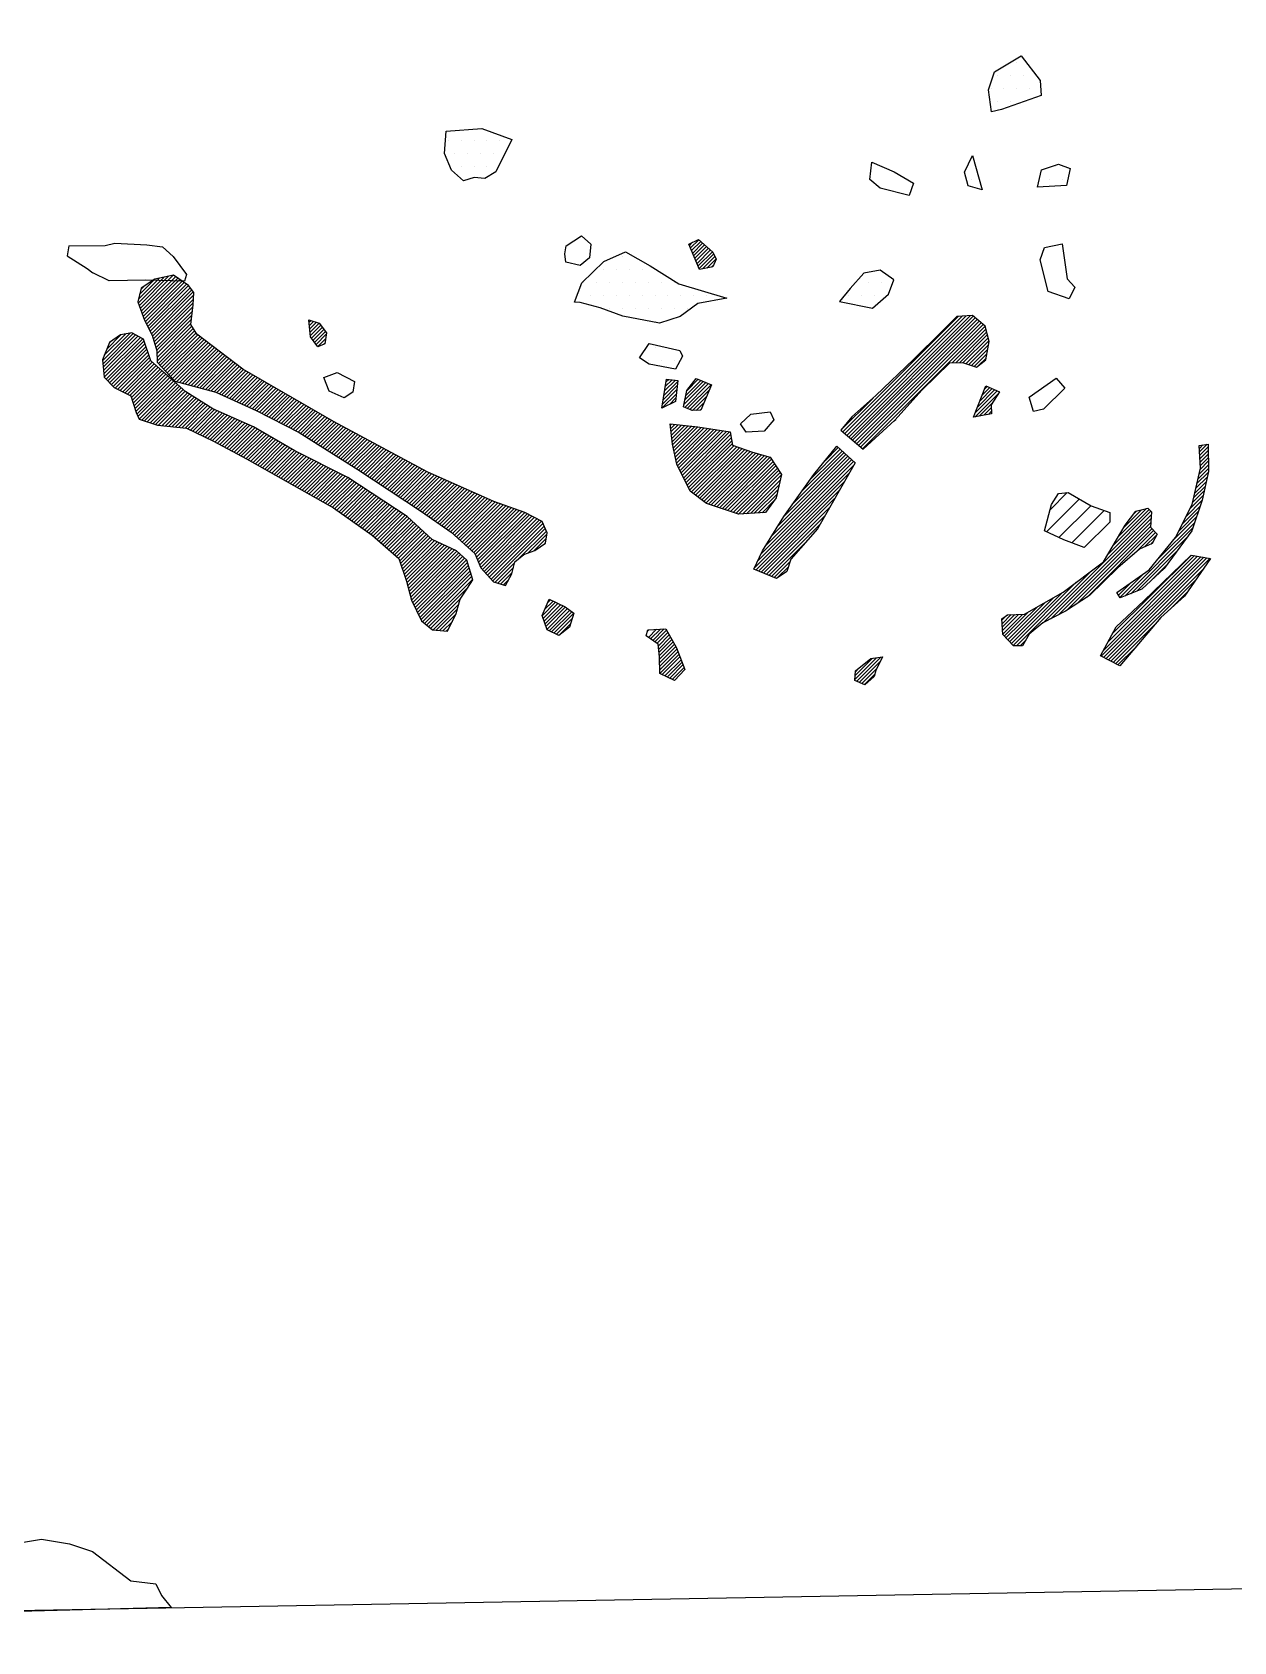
# Model space of a CAD drawing. Header units: metres. Extents: x -8.9 to -4.92, y -17.04 to -13.98.
# Drawn here: x -7.171 to -6.009, y -17.039 to -15.483 of the extents above; entities that cross this region are included whole.
import ezdxf

# ---------------------------------------------------------------- set-up
doc = ezdxf.new("R2010")
doc.units = ezdxf.units.M
doc.header["$LTSCALE"] = 25
doc.header["$MEASUREMENT"] = 0
doc.linetypes.add('STRICHPUNKTX2', pattern=[2, 1, -0.5, 0, -0.5])
doc.layers.get('0').update_dxf_attribs({"linetype": 'CONTINUOUS'})
for name, color, linetype in [('FEUER', 1, 'CONTINUOUS'), ('GRABUNGSGRENZE', 3, 'STRICHPUNKTX2'), ('KNOCHEN', 2, 'CONTINUOUS'), ('KNOCHENSCHRAFF', 2, 'CONTINUOUS'), ('STEINE', 4, 'CONTINUOUS'), ('STEINESCHRAFF', 4, 'CONTINUOUS')]:
    doc.layers.add(name, color=color, linetype=linetype)

# ---------------------------------------------------------------- blocks, each defined once
blk = doc.blocks.new('*X4')
at = {"color": 0}
for p, q in [((-653.55, -1568.9), (-653.24, -1568.59)), ((-653.44, -1569.15), (-652.65, -1568.35)), ((-653.34, -1569.39), (-652.46, -1568.51)), ((-653.23, -1569.64), (-652.27, -1568.68)), ((-653.13, -1569.89), (-652.08, -1568.84)), ((-653.02, -1570.14), (-651.89, -1569.01)), ((-652.92, -1570.39), (-651.7, -1569.17)), ((-652.81, -1570.64), (-651.52, -1569.34)), ((-652.71, -1570.88), (-651.33, -1569.51)), ((-652.6, -1571.13), (-651.19, -1569.73)), ((-652.29, -1571.17), (-651.08, -1569.97)), ((-651.85, -1571.09), (-650.97, -1570.21)), ((-706.86, -1574.48), (-704.37, -1571.99)), ((-706.76, -1574.74), (-703.92, -1571.89)), ((-706.67, -1575), (-703.47, -1571.79)), ((-706.57, -1575.26), (-703.25, -1571.93)), ((-651.41, -1571.01), (-651.21, -1570.8)), ((-706.84, -1574.11), (-704.82, -1572.09)), ((-706.73, -1573.64), (-705.3, -1572.22)), ((-706.61, -1573.17), (-706.28, -1572.84)), ((-706.48, -1575.52), (-703.04, -1572.07)), ((-706.39, -1575.78), (-702.83, -1572.21)), ((-706.29, -1576.04), (-702.62, -1572.36)), ((-706.18, -1576.28), (-702.4, -1572.5)), ((-706.06, -1576.51), (-702.19, -1572.64)), ((-705.94, -1576.74), (-701.98, -1572.79)), ((-705.82, -1576.98), (-701.83, -1572.99)), ((-705.7, -1577.21), (-701.68, -1573.19)), ((-705.58, -1577.44), (-701.53, -1573.39)), ((-705.47, -1577.69), (-701.5, -1573.72)), ((-705.4, -1577.97), (-701.52, -1574.09)), ((-705.32, -1578.24), (-701.54, -1574.47)), ((-705.24, -1578.51), (-701.58, -1574.85)), ((-705.16, -1578.79), (-701.62, -1575.25)), ((-705.08, -1579.06), (-701.67, -1575.66)), ((-705.06, -1579.39), (-701.72, -1576.06)), ((-705.04, -1579.73), (-701.77, -1576.46)), ((-690.34, -1576.34), (-690.17, -1576.17)), ((-690.3, -1576.66), (-689.9, -1576.26)), ((-690.26, -1576.98), (-689.63, -1576.34)), ((-690.23, -1577.29), (-689.36, -1576.42)), ((-690.19, -1577.61), (-689.2, -1576.62)), ((-710.31, -1580.05), (-707.64, -1577.38)), ((-710.28, -1580.37), (-707.34, -1577.43)), ((-710.24, -1580.69), (-707.11, -1577.56)), ((-710.21, -1581.01), (-706.88, -1577.68)), ((-710.17, -1581.33), (-706.65, -1577.8)), ((-710.15, -1579.53), (-708.07, -1577.45)), ((-710.14, -1581.65), (-706.42, -1577.93)), ((-709.97, -1581.83), (-706.27, -1578.14)), ((-709.9, -1578.94), (-708.5, -1577.53)), ((-709.66, -1578.34), (-709.55, -1578.23)), ((-705.03, -1580.08), (-701.67, -1576.71)), ((-704.91, -1580.31), (-701.53, -1576.93)), ((-704.74, -1580.49), (-701.39, -1577.14)), ((-704.57, -1580.67), (-701.25, -1577.36)), ((-704.4, -1580.86), (-701.08, -1577.54)), ((-704.23, -1581.04), (-700.88, -1577.7)), ((-704.06, -1581.23), (-700.68, -1577.85)), ((-703.89, -1581.41), (-700.48, -1578)), ((-703.72, -1581.59), (-700.28, -1578.16)), ((-690.09, -1577.86), (-689.05, -1576.82)), ((-689.94, -1578.07), (-688.9, -1577.02)), ((-689.79, -1578.27), (-688.74, -1577.22)), ((-689.65, -1578.48), (-688.67, -1577.5)), ((-689.5, -1578.68), (-688.73, -1577.92)), ((-709.79, -1582.01), (-706.19, -1578.4)), ((-709.62, -1582.19), (-706.1, -1578.67)), ((-709.44, -1582.36), (-706.01, -1578.93)), ((-709.27, -1582.54), (-705.92, -1579.2)), ((-709.06, -1582.69), (-705.84, -1579.47)), ((-708.83, -1582.81), (-705.75, -1579.73)), ((-703.55, -1581.78), (-700.08, -1578.31)), ((-703.38, -1581.96), (-699.88, -1578.46)), ((-703.14, -1582.08), (-699.68, -1578.62)), ((-702.87, -1582.15), (-699.48, -1578.77)), ((-702.59, -1582.23), (-699.28, -1578.92)), ((-702.31, -1582.3), (-699.08, -1579.08)), ((-702.03, -1582.38), (-698.88, -1579.23)), ((-701.75, -1582.45), (-698.68, -1579.38)), ((-701.47, -1582.53), (-698.48, -1579.54)), ((-701.19, -1582.6), (-698.28, -1579.69)), ((-688.94, -1578.48), (-688.8, -1578.34)), ((-708.59, -1582.93), (-705.66, -1580)), ((-708.36, -1583.05), (-705.5, -1580.19)), ((-708.13, -1583.17), (-705.31, -1580.36)), ((-707.89, -1583.29), (-705.13, -1580.52)), ((-707.66, -1583.41), (-704.94, -1580.69)), ((-707.51, -1583.62), (-704.75, -1580.86)), ((-707.43, -1583.89), (-704.56, -1581.02)), ((-707.34, -1584.16), (-704.38, -1581.19)), ((-707.26, -1584.43), (-704.19, -1581.35)), ((-700.91, -1582.68), (-698.08, -1579.84)), ((-700.63, -1582.75), (-697.88, -1580)), ((-700.36, -1582.83), (-697.68, -1580.15)), ((-700.08, -1582.9), (-697.48, -1580.3)), ((-699.8, -1582.97), (-697.28, -1580.46)), ((-699.52, -1583.05), (-697.08, -1580.61)), ((-699.26, -1583.14), (-696.88, -1580.77)), ((-699.01, -1583.25), (-696.68, -1580.91)), ((-698.77, -1583.36), (-696.45, -1581.04)), ((-698.53, -1583.47), (-696.23, -1581.17)), ((-698.28, -1583.58), (-696, -1581.3)), ((-707.18, -1584.7), (-704, -1581.52)), ((-707.09, -1584.97), (-703.81, -1581.69)), ((-706.99, -1585.22), (-703.62, -1581.85)), ((-706.88, -1585.46), (-703.44, -1582.02)), ((-706.77, -1585.71), (-703.25, -1582.18)), ((-706.51, -1585.8), (-703.06, -1582.35)), ((-706.24, -1585.88), (-702.87, -1582.52)), ((-705.98, -1585.97), (-702.69, -1582.68)), ((-705.71, -1586.06), (-702.5, -1582.85)), ((-698.04, -1583.69), (-695.78, -1581.43)), ((-697.8, -1583.8), (-695.55, -1581.56)), ((-697.55, -1583.91), (-695.33, -1581.69)), ((-697.31, -1584.02), (-695.1, -1581.82)), ((-697.07, -1584.13), (-694.88, -1581.95)), ((-696.82, -1584.24), (-694.66, -1582.07)), ((-696.58, -1584.35), (-694.43, -1582.2)), ((-696.34, -1584.46), (-694.21, -1582.33)), ((-696.1, -1584.57), (-693.98, -1582.46)), ((-695.85, -1584.69), (-693.76, -1582.59)), ((-695.61, -1584.8), (-693.53, -1582.72)), ((-695.37, -1584.91), (-693.31, -1582.85)), ((-656.16, -1584.24), (-654.76, -1582.84)), ((-656.09, -1583.82), (-654.72, -1582.44)), ((-656.03, -1583.4), (-654.67, -1582.05)), ((-655.96, -1582.98), (-654.91, -1581.92)), ((-655.9, -1582.56), (-655.23, -1581.89)), ((-655.83, -1582.14), (-655.55, -1581.86)), ((-654.09, -1584.29), (-651.96, -1582.16)), ((-654, -1583.84), (-652.21, -1582.05)), ((-654, -1584.56), (-651.71, -1582.26)), ((-653.91, -1583.4), (-652.45, -1581.95)), ((-653.81, -1582.95), (-652.7, -1581.84)), ((-653.76, -1584.66), (-651.46, -1582.37)), ((-653.51, -1584.77), (-651.62, -1582.88)), ((-705.44, -1586.15), (-702.31, -1583.01)), ((-705.18, -1586.23), (-702.1, -1583.16)), ((-704.89, -1586.3), (-701.89, -1583.3)), ((-704.57, -1586.34), (-701.67, -1583.43)), ((-704.25, -1586.37), (-701.45, -1583.57)), ((-703.93, -1586.4), (-701.24, -1583.71)), ((-703.61, -1586.43), (-701.02, -1583.84)), ((-703.29, -1586.47), (-700.8, -1583.98)), ((-702.97, -1586.5), (-700.59, -1584.12)), ((-702.65, -1586.53), (-700.37, -1584.25)), ((-702.33, -1586.56), (-700.15, -1584.39)), ((-695.14, -1585.03), (-693.08, -1582.98)), ((-694.9, -1585.15), (-692.86, -1583.11)), ((-694.67, -1585.27), (-692.64, -1583.24)), ((-694.44, -1585.39), (-692.41, -1583.37)), ((-694.2, -1585.51), (-692.19, -1583.49)), ((-693.97, -1585.63), (-691.96, -1583.62)), ((-693.73, -1585.75), (-691.74, -1583.75)), ((-693.5, -1585.87), (-691.51, -1583.88)), ((-693.27, -1585.99), (-691.29, -1584.01)), ((-693.03, -1586.11), (-691.06, -1584.14)), ((-692.8, -1586.23), (-690.84, -1584.27)), ((-692.57, -1586.35), (-690.61, -1584.4)), ((-656.18, -1584.61), (-654.81, -1583.24)), ((-655.49, -1584.28), (-654.85, -1583.64)), ((-653.25, -1584.87), (-651.88, -1583.5)), ((-652.88, -1584.85), (-652.15, -1584.12)), ((-702.05, -1586.64), (-699.94, -1584.53)), ((-701.81, -1586.76), (-699.72, -1584.66)), ((-701.57, -1586.87), (-699.49, -1584.78)), ((-701.33, -1586.99), (-699.24, -1584.89)), ((-701.09, -1587.1), (-698.99, -1585)), ((-700.85, -1587.21), (-698.75, -1585.11)), ((-700.62, -1587.33), (-698.5, -1585.22)), ((-700.38, -1587.44), (-698.26, -1585.32)), ((-700.14, -1587.55), (-698.01, -1585.43)), ((-699.9, -1587.67), (-697.77, -1585.54)), ((-699.66, -1587.78), (-697.52, -1585.65)), ((-699.42, -1587.9), (-697.28, -1585.76)), ((-699.19, -1588.03), (-697.03, -1585.87)), ((-698.96, -1588.15), (-696.79, -1585.97)), ((-692.33, -1586.47), (-690.39, -1584.53)), ((-692.1, -1586.59), (-690.17, -1584.66)), ((-691.87, -1586.71), (-689.94, -1584.79)), ((-691.63, -1586.83), (-689.72, -1584.91)), ((-691.4, -1586.95), (-689.49, -1585.04)), ((-691.17, -1587.08), (-689.27, -1585.17)), ((-690.96, -1587.22), (-689.04, -1585.3)), ((-690.74, -1587.35), (-688.82, -1585.43)), ((-690.52, -1587.49), (-688.59, -1585.56)), ((-690.31, -1587.63), (-688.37, -1585.69)), ((-690.09, -1587.76), (-688.15, -1585.82)), ((-689.87, -1587.9), (-687.92, -1585.95)), ((-652.51, -1584.83), (-652.42, -1584.74)), ((-698.73, -1588.27), (-696.54, -1586.08)), ((-698.5, -1588.4), (-696.3, -1586.19)), ((-698.27, -1588.52), (-696.05, -1586.3)), ((-698.04, -1588.64), (-695.81, -1586.41)), ((-697.81, -1588.77), (-695.58, -1586.53)), ((-697.58, -1588.89), (-695.35, -1586.66)), ((-697.35, -1589.01), (-695.13, -1586.79)), ((-697.12, -1589.14), (-694.91, -1586.92)), ((-696.89, -1589.26), (-694.68, -1587.05)), ((-696.66, -1589.39), (-694.46, -1587.18)), ((-696.43, -1589.51), (-694.24, -1587.31)), ((-696.21, -1589.64), (-694.01, -1587.44)), ((-695.98, -1589.76), (-693.79, -1587.57)), ((-689.66, -1588.04), (-687.69, -1586.07)), ((-689.44, -1588.17), (-687.46, -1586.19)), ((-689.22, -1588.31), (-687.23, -1586.32)), ((-689.01, -1588.45), (-687, -1586.44)), ((-688.79, -1588.58), (-686.77, -1586.56)), ((-688.57, -1588.72), (-686.54, -1586.69)), ((-688.36, -1588.86), (-686.31, -1586.81)), ((-688.14, -1588.99), (-686.08, -1586.94)), ((-687.92, -1589.13), (-685.85, -1587.06)), ((-687.71, -1589.27), (-685.62, -1587.18)), ((-687.49, -1589.4), (-685.39, -1587.31)), ((-687.27, -1589.54), (-685.16, -1587.43)), ((-687.06, -1589.68), (-684.93, -1587.56)), ((-655.41, -1586.31), (-655.28, -1586.18)), ((-655.37, -1586.63), (-654.96, -1586.22)), ((-655.33, -1586.94), (-654.64, -1586.25)), ((-655.29, -1587.26), (-654.32, -1586.29)), ((-655.25, -1587.57), (-654, -1586.32)), ((-655.22, -1587.89), (-653.68, -1586.35)), ((-655.17, -1588.2), (-653.36, -1586.39)), ((-655.1, -1588.49), (-653.04, -1586.42)), ((-655.04, -1588.77), (-652.72, -1586.45)), ((-654.97, -1589.06), (-652.41, -1586.5)), ((-654.91, -1589.35), (-652.11, -1586.55)), ((-654.84, -1589.64), (-651.8, -1586.6)), ((-654.78, -1589.93), (-651.5, -1586.65)), ((-654.68, -1590.19), (-651.19, -1586.7)), ((-654.57, -1590.42), (-650.89, -1586.74)), ((-654.45, -1590.66), (-650.58, -1586.79)), ((-654.33, -1590.89), (-650.28, -1586.84)), ((-654.21, -1591.13), (-649.97, -1586.89)), ((-654.1, -1591.37), (-649.67, -1586.94)), ((-653.98, -1591.6), (-649.58, -1587.2)), ((-653.86, -1591.84), (-649.52, -1587.5)), ((-695.75, -1589.89), (-693.57, -1587.7)), ((-695.53, -1590.02), (-693.34, -1587.83)), ((-695.3, -1590.14), (-693.12, -1587.96)), ((-695.07, -1590.27), (-692.9, -1588.09)), ((-694.85, -1590.4), (-692.67, -1588.22)), ((-694.62, -1590.53), (-692.45, -1588.36)), ((-694.4, -1590.65), (-692.23, -1588.49)), ((-694.17, -1590.78), (-692, -1588.62)), ((-693.94, -1590.91), (-691.78, -1588.75)), ((-693.72, -1591.04), (-691.55, -1588.87)), ((-693.49, -1591.16), (-691.31, -1588.98)), ((-693.26, -1591.29), (-691.08, -1589.1)), ((-686.84, -1589.81), (-684.7, -1587.68)), ((-686.62, -1589.95), (-684.47, -1587.8)), ((-686.41, -1590.09), (-684.24, -1587.93)), ((-686.19, -1590.23), (-684.01, -1588.05)), ((-685.97, -1590.36), (-683.79, -1588.17)), ((-685.76, -1590.5), (-683.56, -1588.3)), ((-685.54, -1590.64), (-683.33, -1588.42)), ((-685.33, -1590.78), (-683.1, -1588.55)), ((-685.11, -1590.92), (-682.87, -1588.67)), ((-684.9, -1591.06), (-682.64, -1588.79)), ((-684.69, -1591.2), (-682.41, -1588.92)), ((-684.47, -1591.34), (-682.18, -1589.04)), ((-684.26, -1591.48), (-681.95, -1589.17)), ((-653.75, -1592.08), (-649.46, -1587.79)), ((-653.63, -1592.31), (-649.41, -1588.09)), ((-653.51, -1592.55), (-649.24, -1588.27)), ((-653.35, -1592.74), (-648.97, -1588.37)), ((-653.15, -1592.89), (-648.71, -1588.46)), ((-652.95, -1593.05), (-648.45, -1588.55)), ((-652.75, -1593.2), (-648.19, -1588.64)), ((-652.55, -1593.35), (-647.93, -1588.74)), ((-652.34, -1593.5), (-647.67, -1588.83)), ((-652.14, -1593.66), (-647.41, -1588.92)), ((-651.94, -1593.81), (-647.13, -1588.99)), ((-651.69, -1593.91), (-646.85, -1589.07)), ((-651.43, -1594), (-646.57, -1589.15)), ((-693.04, -1591.42), (-690.84, -1589.22)), ((-692.81, -1591.54), (-690.6, -1589.34)), ((-692.59, -1591.67), (-690.37, -1589.46)), ((-692.36, -1591.8), (-690.13, -1589.57)), ((-692.13, -1591.93), (-689.9, -1589.69)), ((-691.91, -1592.05), (-689.66, -1589.81)), ((-691.68, -1592.18), (-689.43, -1589.93)), ((-691.45, -1592.31), (-689.19, -1590.04)), ((-691.23, -1592.44), (-688.95, -1590.16)), ((-691, -1592.56), (-688.72, -1590.28)), ((-690.78, -1592.69), (-688.48, -1590.4)), ((-690.55, -1592.82), (-688.25, -1590.51)), ((-690.32, -1592.94), (-688.01, -1590.63)), ((-684.04, -1591.62), (-681.72, -1589.29)), ((-683.83, -1591.76), (-681.49, -1589.41)), ((-683.62, -1591.9), (-681.26, -1589.54)), ((-683.4, -1592.04), (-681.03, -1589.66)), ((-683.19, -1592.18), (-680.8, -1589.78)), ((-682.98, -1592.32), (-680.57, -1589.91)), ((-682.76, -1592.46), (-680.34, -1590.03)), ((-682.55, -1592.6), (-680.11, -1590.16)), ((-682.34, -1592.74), (-679.88, -1590.28)), ((-682.12, -1592.88), (-679.65, -1590.4)), ((-681.91, -1593.01), (-679.42, -1590.53)), ((-681.69, -1593.15), (-679.19, -1590.65)), ((-651.17, -1594.09), (-646.3, -1589.22)), ((-650.9, -1594.18), (-646.02, -1589.3)), ((-650.64, -1594.27), (-645.74, -1589.38)), ((-650.38, -1594.36), (-645.6, -1589.58)), ((-650.11, -1594.45), (-645.46, -1589.8)), ((-649.85, -1594.54), (-645.32, -1590.01)), ((-649.58, -1594.63), (-645.18, -1590.23)), ((-649.32, -1594.72), (-645.04, -1590.44)), ((-649.06, -1594.81), (-644.9, -1590.65)), ((-690.1, -1593.07), (-687.77, -1590.75)), ((-689.87, -1593.2), (-687.54, -1590.87)), ((-689.64, -1593.33), (-687.3, -1590.98)), ((-689.42, -1593.45), (-687.07, -1591.1)), ((-689.19, -1593.58), (-686.83, -1591.22)), ((-688.96, -1593.71), (-686.6, -1591.34)), ((-688.74, -1593.84), (-686.38, -1591.48)), ((-688.51, -1593.96), (-686.17, -1591.62)), ((-688.29, -1594.09), (-685.95, -1591.76)), ((-688.06, -1594.22), (-685.74, -1591.9)), ((-687.84, -1594.35), (-685.53, -1592.04)), ((-687.64, -1594.5), (-685.31, -1592.18)), ((-681.48, -1593.29), (-678.96, -1590.78)), ((-681.27, -1593.43), (-678.72, -1590.89)), ((-681.05, -1593.57), (-678.48, -1591)), ((-680.84, -1593.71), (-678.23, -1591.11)), ((-680.63, -1593.85), (-677.99, -1591.21)), ((-680.41, -1593.99), (-677.74, -1591.32)), ((-680.2, -1594.13), (-677.5, -1591.43)), ((-679.98, -1594.27), (-677.25, -1591.54)), ((-679.77, -1594.41), (-677.01, -1591.65)), ((-679.56, -1594.55), (-676.76, -1591.76)), ((-679.35, -1594.7), (-676.52, -1591.87)), ((-679.14, -1594.84), (-676.28, -1591.98)), ((-678.93, -1594.99), (-676.03, -1592.09)), ((-678.72, -1595.13), (-675.79, -1592.2)), ((-648.79, -1594.9), (-644.76, -1590.87)), ((-648.41, -1594.88), (-644.63, -1591.09)), ((-648.03, -1594.85), (-644.74, -1591.56)), ((-647.65, -1594.82), (-644.85, -1592.02)), ((-687.43, -1594.65), (-685.1, -1592.32)), ((-687.22, -1594.79), (-684.89, -1592.46)), ((-687.01, -1594.94), (-684.67, -1592.6)), ((-686.81, -1595.09), (-684.46, -1592.74)), ((-686.6, -1595.23), (-684.25, -1592.88)), ((-686.39, -1595.38), (-684.03, -1593.02)), ((-686.19, -1595.52), (-683.82, -1593.16)), ((-685.98, -1595.67), (-683.61, -1593.3)), ((-685.77, -1595.82), (-683.39, -1593.44)), ((-685.56, -1595.96), (-683.18, -1593.58)), ((-685.36, -1596.11), (-682.97, -1593.72)), ((-678.52, -1595.28), (-675.54, -1592.31)), ((-678.31, -1595.42), (-675.3, -1592.41)), ((-678.1, -1595.57), (-675.05, -1592.52)), ((-677.89, -1595.72), (-674.81, -1592.63)), ((-677.68, -1595.86), (-674.56, -1592.74)), ((-677.48, -1596.01), (-674.32, -1592.85)), ((-677.27, -1596.15), (-674.07, -1592.96)), ((-677.06, -1596.3), (-673.83, -1593.07)), ((-676.85, -1596.44), (-673.59, -1593.18)), ((-676.64, -1596.59), (-673.34, -1593.29)), ((-676.45, -1596.75), (-673.1, -1593.4)), ((-676.27, -1596.92), (-672.85, -1593.51)), ((-676.08, -1597.09), (-672.61, -1593.61)), ((-675.9, -1597.26), (-672.36, -1593.72)), ((-675.71, -1597.42), (-672.09, -1593.81)), ((-647.28, -1594.8), (-644.96, -1592.49)), ((-646.9, -1594.77), (-645.07, -1592.95)), ((-646.52, -1594.75), (-645.37, -1593.6)), ((-685.15, -1596.26), (-682.75, -1593.86)), ((-684.94, -1596.4), (-682.54, -1594)), ((-684.73, -1596.55), (-682.32, -1594.14)), ((-684.53, -1596.69), (-682.11, -1594.28)), ((-684.32, -1596.84), (-681.9, -1594.42)), ((-684.12, -1597), (-681.68, -1594.56)), ((-683.93, -1597.16), (-681.47, -1594.7)), ((-683.75, -1597.33), (-681.26, -1594.84)), ((-683.56, -1597.49), (-681.04, -1594.98)), ((-683.37, -1597.66), (-680.83, -1595.12)), ((-683.18, -1597.83), (-680.65, -1595.29)), ((-675.52, -1597.59), (-671.83, -1593.9)), ((-675.34, -1597.76), (-671.57, -1593.99)), ((-675.15, -1597.93), (-671.31, -1594.08)), ((-674.97, -1598.1), (-671.05, -1594.18)), ((-674.78, -1598.27), (-670.79, -1594.27)), ((-674.6, -1598.43), (-670.52, -1594.36)), ((-674.41, -1598.6), (-670.26, -1594.45)), ((-674.26, -1598.8), (-670, -1594.54)), ((-674.15, -1599.05), (-669.74, -1594.63)), ((-674.05, -1599.3), (-669.48, -1594.73)), ((-673.94, -1599.54), (-669.25, -1594.85)), ((-673.83, -1599.79), (-669.01, -1594.97)), ((-673.73, -1600.04), (-668.78, -1595.09)), ((-673.57, -1600.23), (-668.55, -1595.22)), ((-673.4, -1600.42), (-668.32, -1595.34)), ((-683, -1597.99), (-680.46, -1595.46)), ((-682.81, -1598.16), (-680.28, -1595.63)), ((-682.62, -1598.32), (-680.09, -1595.8)), ((-682.43, -1598.49), (-679.91, -1595.97)), ((-682.24, -1598.65), (-679.72, -1596.13)), ((-682.06, -1598.82), (-679.54, -1596.3)), ((-681.87, -1598.99), (-679.35, -1596.47)), ((-681.68, -1599.15), (-679.17, -1596.64)), ((-681.57, -1599.4), (-678.99, -1596.81)), ((-673.24, -1600.61), (-668.09, -1595.46)), ((-673.07, -1600.79), (-667.86, -1595.58)), ((-672.9, -1600.98), (-667.72, -1595.8)), ((-672.73, -1601.16), (-667.61, -1596.04)), ((-672.56, -1601.35), (-667.49, -1596.28)), ((-670.05, -1599.19), (-667.38, -1596.52)), ((-669.16, -1598.65), (-667.33, -1596.82)), ((-681.48, -1599.66), (-678.8, -1596.98)), ((-681.4, -1599.93), (-678.62, -1597.15)), ((-681.31, -1600.19), (-678.43, -1597.32)), ((-681.22, -1600.46), (-678.2, -1597.43)), ((-681.13, -1600.72), (-677.96, -1597.55)), ((-681.04, -1600.98), (-677.71, -1597.66)), ((-680.95, -1601.25), (-677.47, -1597.77)), ((-680.87, -1601.52), (-677.23, -1597.89)), ((-680.79, -1601.8), (-676.99, -1598)), ((-680.72, -1602.08), (-676.75, -1598.11)), ((-680.65, -1602.36), (-676.51, -1598.23)), ((-680.57, -1602.64), (-676.27, -1598.34)), ((-680.5, -1602.92), (-676.04, -1598.46)), ((-668.6, -1598.44), (-667.39, -1597.24)), ((-667.58, -1597.78), (-667.46, -1597.66)), ((-680.42, -1603.2), (-675.86, -1598.63)), ((-680.31, -1603.44), (-675.68, -1598.8)), ((-680.2, -1603.68), (-675.49, -1598.97)), ((-680.08, -1603.92), (-675.31, -1599.14)), ((-679.97, -1604.16), (-675.12, -1599.31)), ((-679.86, -1604.4), (-675.01, -1599.56)), ((-679.74, -1604.64), (-674.93, -1599.83)), ((-672.33, -1601.47), (-670.47, -1599.6)), ((-679.63, -1604.88), (-674.85, -1600.09)), ((-679.52, -1605.12), (-674.76, -1600.36)), ((-679.35, -1605.31), (-674.68, -1600.63)), ((-679.16, -1605.47), (-674.59, -1600.9)), ((-678.97, -1605.63), (-674.51, -1601.17)), ((-672.07, -1601.56), (-670.57, -1600.06)), ((-671.8, -1601.64), (-670.68, -1600.52)), ((-671.53, -1601.73), (-671.01, -1601.21)), ((-678.77, -1605.79), (-674.95, -1601.96)), ((-678.58, -1605.95), (-675.69, -1603.06)), ((-678.37, -1606.1), (-675.85, -1603.58)), ((-678.04, -1606.12), (-675.99, -1604.06)), ((-677.72, -1606.15), (-676.14, -1604.57)), ((-677.39, -1606.17), (-676.47, -1605.26)), ((-677.06, -1606.2), (-676.81, -1605.94))]:
    blk.add_line(p, q, dxfattribs=at)
blk = doc.blocks.new('*X5')
at = {"color": 0}
for p, q in [((-638.71, -1586.94), (-627.53, -1575.76)), ((-638.52, -1587.1), (-627.16, -1575.74)), ((-638.33, -1587.27), (-626.78, -1575.72)), ((-638.14, -1587.43), (-626.41, -1575.7)), ((-637.95, -1587.59), (-626.1, -1575.75)), ((-637.76, -1587.75), (-625.91, -1575.91)), ((-637.57, -1587.92), (-625.72, -1576.07)), ((-637.38, -1588.08), (-625.53, -1576.23)), ((-637.19, -1588.24), (-625.34, -1576.4)), ((-636.99, -1588.41), (-625.15, -1576.56)), ((-636.8, -1588.57), (-624.96, -1576.72)), ((-628.12, -1580.24), (-624.88, -1577)), ((-627.76, -1580.23), (-624.81, -1577.28)), ((-627.39, -1580.22), (-624.74, -1577.56)), ((-627.06, -1580.24), (-624.66, -1577.84)), ((-626.79, -1580.33), (-624.59, -1578.12)), ((-626.53, -1580.42), (-624.62, -1578.51)), ((-626.27, -1580.51), (-624.7, -1578.94)), ((-626.01, -1580.6), (-624.78, -1579.38)), ((-625.61, -1580.56), (-624.86, -1579.81)), ((-625.67, -1584.51), (-624.01, -1582.85)), ((-625.44, -1583.93), (-624.26, -1582.74)), ((-625.21, -1583.34), (-624.5, -1582.63)), ((-624.98, -1582.76), (-624.75, -1582.53)), ((-638.9, -1586.78), (-635.78, -1583.66)), ((-625.95, -1585.5), (-623.63, -1583.18)), ((-625.91, -1585.1), (-623.77, -1582.96)), ((-625.51, -1585.41), (-624.31, -1584.2)), ((-633.75, -1585.87), (-633.6, -1585.72)), ((-625.07, -1585.32), (-624.36, -1584.62)), ((-624.63, -1585.24), (-624.35, -1584.95)), ((-644.44, -1595.15), (-638.42, -1589.13)), ((-643.57, -1593.92), (-638.61, -1588.96)), ((-642.68, -1592.67), (-638.79, -1588.79)), ((-641.78, -1591.43), (-638.98, -1588.62)), ((-640.43, -1589.72), (-639.16, -1588.45)), ((-646.95, -1599.42), (-637.63, -1590.11)), ((-646.64, -1598.76), (-637.68, -1589.8)), ((-646.18, -1597.95), (-637.86, -1589.63)), ((-645.6, -1597.02), (-638.05, -1589.46)), ((-645.02, -1596.08), (-638.23, -1589.29)), ((-647.26, -1600.09), (-638.1, -1590.93)), ((-647.12, -1600.3), (-638.57, -1591.75)), ((-646.87, -1600.4), (-639.04, -1592.57)), ((-646.62, -1600.5), (-639.51, -1593.39)), ((-646.37, -1600.61), (-639.97, -1594.22)), ((-646.11, -1600.71), (-640.44, -1595.04)), ((-645.86, -1600.81), (-640.91, -1595.86)), ((-645.61, -1600.91), (-642.36, -1597.66)), ((-645.36, -1601.02), (-643.82, -1599.47)), ((-645.02, -1601.02), (-643.97, -1599.98)), ((-667.79, -1604.71), (-666.49, -1603.4)), ((-667.7, -1604.97), (-666.24, -1603.51)), ((-667.6, -1605.23), (-666, -1603.63)), ((-667.56, -1604.12), (-666.73, -1603.29)), ((-667.51, -1605.49), (-665.76, -1603.74)), ((-667.42, -1605.75), (-665.53, -1603.86)), ((-667.32, -1606.01), (-665.33, -1604.01)), ((-667.29, -1603.5), (-666.97, -1603.18)), ((-667.12, -1606.16), (-665.12, -1604.16)), ((-666.88, -1606.28), (-664.92, -1604.32)), ((-666.65, -1606.4), (-664.75, -1604.5)), ((-666.42, -1606.52), (-664.91, -1605.01)), ((-666.15, -1606.6), (-665.07, -1605.52))]:
    blk.add_line(p, q, dxfattribs=at)
blk = doc.blocks.new('*X6')
at = {"color": 0}
for p, q in [((-591.12, -1557.38), (-589.37, -1555.63)), ((-590.94, -1557.56), (-588.89, -1555.51)), ((-590.85, -1556.75), (-589.86, -1555.76)), ((-590.77, -1557.74), (-588.43, -1555.4)), ((-590.59, -1557.92), (-588.03, -1555.35)), ((-590.42, -1558.09), (-587.89, -1555.57)), ((-589.41, -1557.44), (-587.76, -1555.79)), ((-588.44, -1556.82), (-587.62, -1556.01)), ((-587.68, -1556.41), (-587.49, -1556.22)), ((-585.73, -1559.06), (-584.1, -1557.44)), ((-585.72, -1559.41), (-583.87, -1557.56)), ((-585.49, -1558.47), (-584.33, -1557.31)), ((-585.47, -1559.51), (-583.91, -1557.94)), ((-585.29, -1557.92), (-584.56, -1557.19)), ((-585.1, -1557.37), (-584.79, -1557.07)), ((-585.21, -1559.6), (-584.88, -1559.28)), ((-589.6, -1583.43), (-585.07, -1578.91)), ((-589.43, -1583.63), (-584.35, -1578.54)), ((-589.27, -1583.82), (-584.15, -1578.7)), ((-589.11, -1584.01), (-583.96, -1578.86)), ((-588.95, -1584.2), (-583.77, -1579.02)), ((-588.77, -1584.38), (-583.57, -1579.18)), ((-588.55, -1584.51), (-583.38, -1579.34)), ((-588.34, -1584.65), (-583.18, -1579.5)), ((-588.12, -1584.78), (-582.99, -1579.66)), ((-587.9, -1584.92), (-582.8, -1579.82)), ((-589.77, -1582.9), (-587.88, -1581.02)), ((-589.76, -1583.24), (-586.9, -1580.38)), ((-589.67, -1582.45), (-588.55, -1581.33)), ((-587.68, -1585.06), (-582.6, -1579.98)), ((-587.46, -1585.19), (-582.41, -1580.13)), ((-587.25, -1585.33), (-582.21, -1580.29)), ((-587.03, -1585.46), (-582.48, -1580.92)), ((-586.81, -1585.6), (-582.95, -1581.73)), ((-586.59, -1585.74), (-583.41, -1582.55)), ((-586.38, -1585.87), (-583.65, -1583.14)), ((-586.16, -1586.01), (-583.82, -1583.67)), ((-585.94, -1586.14), (-584, -1584.21)), ((-585.47, -1586.02), (-584.3, -1584.85)), ((-584.75, -1585.66), (-584.62, -1585.53)), ((-604.23, -1588.53), (-603.9, -1588.2)), ((-604.21, -1588.86), (-603.48, -1588.13)), ((-604.19, -1589.19), (-603.38, -1588.38)), ((-604.17, -1589.53), (-603.38, -1588.73)), ((-604.15, -1589.86), (-603.37, -1589.08)), ((-604.36, -1591.48), (-603.36, -1590.48)), ((-604.25, -1591.02), (-603.36, -1590.13)), ((-604.15, -1590.56), (-603.37, -1589.78)), ((-604.13, -1590.19), (-603.37, -1589.43)), ((-604.78, -1593.31), (-603.66, -1592.2)), ((-604.67, -1592.85), (-603.57, -1591.75)), ((-604.57, -1592.39), (-603.47, -1591.3)), ((-604.46, -1591.94), (-603.38, -1590.85)), ((-605.5, -1595.1), (-603.95, -1593.54)), ((-605.14, -1594.38), (-603.85, -1593.1)), ((-604.88, -1593.77), (-603.76, -1592.65)), ((-619.33, -1605.4), (-608.87, -1594.93)), ((-618.6, -1605.01), (-608.9, -1595.32)), ((-613.04, -1598.75), (-608.91, -1594.61)), ((-612.54, -1597.9), (-609.08, -1594.44)), ((-612.04, -1597.04), (-609.35, -1594.35)), ((-611.54, -1596.19), (-609.82, -1594.46)), ((-610.59, -1594.88), (-610.29, -1594.58)), ((-606.75, -1597.4), (-604.49, -1595.15)), ((-606.23, -1596.53), (-604.31, -1594.61)), ((-605.86, -1595.81), (-604.13, -1594.08)), ((-617.86, -1604.63), (-608.93, -1595.7)), ((-617.11, -1604.23), (-608.97, -1596.09)), ((-616.09, -1603.57), (-608.82, -1596.3)), ((-615.08, -1602.91), (-608.65, -1596.48)), ((-611.45, -1602.81), (-604.85, -1596.22)), ((-610.6, -1598.78), (-608.47, -1596.66)), ((-609.52, -1598.06), (-608.35, -1596.89)), ((-608.23, -1599.24), (-604.67, -1595.68)), ((-610.86, -1602.58), (-605.43, -1597.15)), ((-610.27, -1602.34), (-606.43, -1598.5)), ((-608.89, -1597.78), (-608.72, -1597.61)), ((-613.72, -1608.62), (-604.1, -1599)), ((-613.51, -1608.06), (-604.4, -1598.95)), ((-613.49, -1608.74), (-603.8, -1599.05)), ((-613.25, -1608.86), (-603.5, -1599.1)), ((-613.09, -1607.28), (-604.7, -1598.9)), ((-613.02, -1608.98), (-603.2, -1599.16)), ((-612.68, -1606.51), (-605, -1598.84)), ((-608.72, -1601.15), (-607.43, -1599.85)), ((-586.54, -1600.18), (-585.44, -1599.08)), ((-586.48, -1600.47), (-585.01, -1599)), ((-586.41, -1600.76), (-584.58, -1598.92)), ((-586.34, -1601.04), (-584.21, -1598.91)), ((-586.24, -1599.52), (-585.88, -1599.16)), ((-586.08, -1601.13), (-584.07, -1599.12)), ((-585.82, -1601.22), (-583.92, -1599.33)), ((-585.56, -1601.32), (-583.78, -1599.54)), ((-585.3, -1601.41), (-583.64, -1599.75)), ((-584.86, -1601.33), (-583.49, -1599.96)), ((-622.23, -1607.58), (-616.13, -1601.48)), ((-621.92, -1607.62), (-614.73, -1600.44)), ((-612.79, -1609.1), (-603.81, -1600.13)), ((-612.56, -1609.23), (-604.63, -1601.29)), ((-612.06, -1602.72), (-610.93, -1601.59)), ((-611.93, -1602.94), (-609.73, -1600.75)), ((-584.3, -1601.12), (-583.49, -1600.31)), ((-583.73, -1600.9), (-583.58, -1600.75)), ((-622.58, -1607.22), (-618.3, -1602.95)), ((-622.4, -1607.4), (-617.47, -1602.47)), ((-612.19, -1602.49), (-612.13, -1602.43)), ((-606.88, -1603.9), (-605.44, -1602.46)), ((-623.32, -1605.14), (-622.85, -1604.67)), ((-623.3, -1605.48), (-622.43, -1604.6)), ((-623.29, -1605.81), (-622.07, -1604.59)), ((-623.27, -1606.15), (-621.71, -1604.59)), ((-623.25, -1606.48), (-621.35, -1604.58)), ((-623.1, -1606.69), (-620.79, -1604.38)), ((-622.93, -1606.86), (-619.96, -1603.9)), ((-622.75, -1607.04), (-619.13, -1603.42)), ((-657.61, -1606.19), (-657.48, -1606.06)), ((-657.52, -1606.81), (-656.73, -1606.02)), ((-657.31, -1606.96), (-656.36, -1606.01)), ((-657.1, -1607.1), (-655.99, -1605.99)), ((-656.89, -1607.24), (-655.76, -1606.12)), ((-612.33, -1609.35), (-608.46, -1605.48)), ((-656.68, -1607.38), (-655.64, -1606.34)), ((-656.55, -1607.61), (-655.51, -1606.57)), ((-656.52, -1607.93), (-655.38, -1606.79)), ((-656.48, -1608.25), (-655.25, -1607.02)), ((-656.44, -1608.56), (-655.12, -1607.24)), ((-656.43, -1608.9), (-655, -1607.47)), ((-656.42, -1609.25), (-654.87, -1607.69)), ((-621.57, -1607.63), (-621.01, -1607.07)), ((-612.1, -1609.47), (-610.41, -1607.79)), ((-656.41, -1609.59), (-654.75, -1607.93)), ((-656.41, -1609.94), (-654.66, -1608.19)), ((-656.4, -1610.29), (-654.56, -1608.45)), ((-656.17, -1610.41), (-654.46, -1608.7)), ((-655.93, -1610.53), (-654.36, -1608.96)), ((-655.69, -1610.64), (-654.27, -1609.22)), ((-637.55, -1610.88), (-635.44, -1608.77)), ((-637.53, -1610.5), (-635.85, -1608.83)), ((-637.36, -1611.05), (-635.04, -1608.72)), ((-637.12, -1611.16), (-635.08, -1609.12)), ((-655.45, -1610.76), (-654.17, -1609.47)), ((-655.22, -1610.87), (-654.07, -1609.73)), ((-637.5, -1610.13), (-637.13, -1609.76)), ((-636.87, -1611.26), (-635.4, -1609.79)), ((-636.63, -1611.37), (-635.6, -1610.35))]:
    blk.add_line(p, q, dxfattribs=at)
blk = doc.blocks.new('*X12')
at = {"color": 0}
for p, q in [((-535.21, -1564.05), (-533.45, -1562.3)), ((-537.07, -1569.45), (-530.6, -1562.97)), ((-536.23, -1570.37), (-529.25, -1563.39)), ((-535.28, -1571.19), (-528.36, -1564.28)), ((-534.32, -1572), (-527.48, -1565.16)), ((-536.97, -1567.58), (-535.89, -1566.49)), ((-533.37, -1572.82), (-526.6, -1566.05)), ((-524.63, -1569.38), (-521.77, -1566.52)), ((-524.22, -1570.74), (-520.4, -1566.91)), ((-532.42, -1573.63), (-527.31, -1568.52)), ((-523.5, -1571.79), (-520.1, -1568.38)), ((-522.78, -1572.83), (-520.07, -1570.13)), ((-531.39, -1574.37), (-528.21, -1571.2)), ((-530.36, -1575.11), (-528.54, -1573.29)), ((-521.12, -1572.94), (-520.45, -1572.28)), ((-619.01, -1596.59), (-615.85, -1593.43)), ((-618.66, -1594.47), (-617, -1592.81)), ((-617.81, -1597.16), (-614.74, -1594.08)), ((-616.56, -1597.67), (-613.43, -1594.54)), ((-555.3, -1635.41), (-551.81, -1631.91)), ((-555.14, -1637.01), (-549.84, -1631.72)), ((-554.26, -1637.9), (-548.59, -1632.23)), ((-553.3, -1638.71), (-547.35, -1632.76)), ((-552.36, -1639.54), (-545.77, -1632.94)), ((-551.43, -1640.38), (-544.43, -1633.38)), ((-550.64, -1641.35), (-543.63, -1634.35)), ((-549.98, -1642.46), (-545.11, -1637.59)), ((-515.55, -1657.53), (-502.48, -1644.46)), ((-514.9, -1655.11), (-503.78, -1643.99)), ((-513.86, -1652.3), (-505.75, -1644.19)), ((-512.67, -1649.35), (-507.72, -1644.39)), ((-511.39, -1646.3), (-509.68, -1644.59)), ((-516.2, -1659.95), (-501.65, -1645.4)), ((-515.31, -1660.82), (-501.89, -1647.4)), ((-514.33, -1661.61), (-501.78, -1649.06)), ((-513.32, -1662.37), (-501.28, -1650.33)), ((-512.33, -1663.14), (-500.53, -1651.35)), ((-511.61, -1664.2), (-500.3, -1652.88)), ((-510.9, -1665.25), (-500.17, -1654.52)), ((-510.19, -1666.31), (-500.02, -1656.14)), ((-508.71, -1666.6), (-499.66, -1657.54)), ((-506.94, -1666.59), (-499.29, -1658.94)), ((-505.16, -1666.58), (-498.92, -1660.35)), ((-503.39, -1666.58), (-500.29, -1663.48)), ((-501.61, -1666.57), (-500.22, -1665.18))]:
    blk.add_line(p, q, dxfattribs=at)
blk = doc.blocks.new('*X13')
at = {"color": 0}
for p, q in [((-621.875, -1551.25), (-621.875, -1551.25)), ((-623.75, -1552.5), (-623.75, -1552.5)), ((-622.5, -1552.5), (-622.5, -1552.5)), ((-621.25, -1552.5), (-621.25, -1552.5)), ((-620, -1552.5), (-620, -1552.5)), ((-624.375, -1553.75), (-624.375, -1553.75)), ((-623.125, -1553.75), (-623.125, -1553.75)), ((-621.875, -1553.75), (-621.875, -1553.75)), ((-620.625, -1553.75), (-620.625, -1553.75)), ((-623.75, -1555), (-623.75, -1555)), ((-622.5, -1555), (-622.5, -1555)), ((-621.25, -1555), (-621.25, -1555)), ((-676.875, -1558.75), (-676.875, -1558.75)), ((-675.625, -1558.75), (-675.625, -1558.75)), ((-674.375, -1558.75), (-674.375, -1558.75)), ((-673.125, -1558.75), (-673.125, -1558.75)), ((-671.875, -1558.75), (-671.875, -1558.75)), ((-676.25, -1560), (-676.25, -1560)), ((-675, -1560), (-675, -1560)), ((-673.75, -1560), (-673.75, -1560)), ((-672.5, -1560), (-672.5, -1560)), ((-675.625, -1561.25), (-675.625, -1561.25)), ((-675, -1562.5), (-675, -1562.5)), ((-674.375, -1561.25), (-674.375, -1561.25)), ((-673.125, -1561.25), (-673.125, -1561.25)), ((-626.25, -1562.5), (-626.25, -1562.5)), ((-618.75, -1562.5), (-618.75, -1562.5)), ((-618.125, -1561.25), (-618.125, -1561.25)), ((-617.5, -1562.5), (-617.5, -1562.5)), ((-660, -1570), (-660, -1570)), ((-661.875, -1571.25), (-661.875, -1571.25)), ((-660.625, -1571.25), (-660.625, -1571.25)), ((-659.375, -1571.25), (-659.375, -1571.25)), ((-658.125, -1571.25), (-658.125, -1571.25)), ((-656.875, -1571.25), (-656.875, -1571.25)), ((-663.75, -1572.5), (-663.75, -1572.5)), ((-662.5, -1572.5), (-662.5, -1572.5)), ((-661.25, -1572.5), (-661.25, -1572.5)), ((-660, -1572.5), (-660, -1572.5)), ((-658.75, -1572.5), (-658.75, -1572.5)), ((-657.5, -1572.5), (-657.5, -1572.5)), ((-656.25, -1572.5), (-656.25, -1572.5)), ((-655, -1572.5), (-655, -1572.5)), ((-636.25, -1572.5), (-636.25, -1572.5)), ((-635, -1572.5), (-635, -1572.5)), ((-664.375, -1573.75), (-664.375, -1573.75)), ((-663.125, -1573.75), (-663.125, -1573.75)), ((-661.875, -1573.75), (-661.875, -1573.75)), ((-661.25, -1575), (-661.25, -1575)), ((-660.625, -1573.75), (-660.625, -1573.75)), ((-660, -1575), (-660, -1575)), ((-659.375, -1573.75), (-659.375, -1573.75)), ((-658.75, -1575), (-658.75, -1575)), ((-658.125, -1573.75), (-658.125, -1573.75)), ((-657.5, -1575), (-657.5, -1575)), ((-656.875, -1573.75), (-656.875, -1573.75)), ((-656.25, -1575), (-656.25, -1575)), ((-655.625, -1573.75), (-655.625, -1573.75)), ((-655, -1575), (-655, -1575)), ((-654.375, -1573.75), (-654.375, -1573.75)), ((-653.75, -1575), (-653.75, -1575)), ((-653.125, -1573.75), (-653.125, -1573.75)), ((-651.875, -1573.75), (-651.875, -1573.75)), ((-638.125, -1573.75), (-638.125, -1573.75)), ((-636.875, -1573.75), (-636.875, -1573.75)), ((-635.625, -1573.75), (-635.625, -1573.75)), ((-656.875, -1576.25), (-656.875, -1576.25)), ((-656.875, -1578.75), (-656.875, -1578.75)), ((-657.5, -1580), (-657.5, -1580)), ((-656.25, -1580), (-656.25, -1580)), ((-655, -1580), (-655, -1580))]:
    blk.add_line(p, q, dxfattribs=at)

msp = doc.modelspace()

# ---------------------------------------------------------------- linework, layer by layer
at = {"layer": 'GRABUNGSGRENZE', "flags": 128}
msp.add_lwpolyline([(-8.8867, -13.9816), (-8.8953, -17.0393), (-4.93, -16.969), (-4.9238, -15.2288), (-8.8867, -13.9816)], dxfattribs=at)
at = {"layer": 'KNOCHEN'}
for points in [[(-6.536, -15.6877), (-6.5268, -15.6832), (-6.5127, -15.6956), (-6.5097, -15.7022), (-6.5128, -15.7098), (-6.5256, -15.7122), (-6.536, -15.6877)], [(-7.0199, -15.7278), (-7.0346, -15.7179), (-7.0525, -15.7218), (-7.0658, -15.7303), (-7.069, -15.7435), (-7.0626, -15.7614), (-7.0551, -15.7758), (-7.0507, -15.7911), (-7.0503, -15.8018), (-7.0331, -15.8203), (-6.9935, -15.8309), (-6.9545, -15.8487), (-6.913, -15.87), (-6.8563, -15.9058), (-6.7946, -15.9462), (-6.7658, -15.9664), (-6.7431, -15.987), (-6.7371, -16.0008), (-6.725, -16.0142), (-6.7133, -16.0179), (-6.7071, -16.0067), (-6.7044, -15.9951), (-6.6957, -15.988), (-6.685, -15.9841), (-6.6747, -15.977), (-6.673, -15.9669), (-6.678, -15.9561), (-6.6947, -15.9473), (-6.7247, -15.9368), (-6.7891, -15.908), (-6.8797, -15.8592), (-6.9673, -15.8088), (-7.0118, -15.7747), (-7.0178, -15.7655), (-7.0155, -15.7466), (-7.0149, -15.7344), (-7.0199, -15.7278)], [(-6.9036, -15.7611), (-6.8935, -15.7643), (-6.8864, -15.7735), (-6.8881, -15.7842), (-6.8947, -15.7872), (-6.9018, -15.7774), (-6.9036, -15.7611)], [(-6.3892, -15.8676), (-6.3675, -15.8861), (-6.3367, -15.8579), (-6.3104, -15.8287), (-6.2836, -15.8025), (-6.2714, -15.8021), (-6.2577, -15.8068), (-6.2489, -15.7998), (-6.2457, -15.782), (-6.2496, -15.7672), (-6.2617, -15.7569), (-6.277, -15.7577), (-6.2909, -15.7718), (-6.3187, -15.7995), (-6.3553, -15.8343), (-6.3784, -15.8549), (-6.3892, -15.8676)], [(-7.0564, -15.8007), (-7.0633, -15.7798), (-7.0749, -15.7735), (-7.0856, -15.7754), (-7.0964, -15.783), (-7.1032, -15.7997), (-7.1014, -15.8165), (-7.0918, -15.8263), (-7.0756, -15.8346), (-7.0707, -15.8505), (-7.0677, -15.8571), (-7.0499, -15.8629), (-7.0219, -15.8658), (-6.9956, -15.8783), (-6.9637, -15.8955), (-6.8796, -15.9427), (-6.8422, -15.9691), (-6.8165, -15.9918), (-6.8091, -16.0138), (-6.8042, -16.0322), (-6.7947, -16.0521), (-6.7841, -16.0609), (-6.7693, -16.0621), (-6.761, -16.0449), (-6.7573, -16.0312), (-6.75, -16.0205), (-6.7449, -16.0124), (-6.7508, -15.9935), (-6.7609, -15.9843), (-6.7842, -15.9733), (-6.8084, -15.9511), (-6.866, -15.9133), (-6.9172, -15.8878), (-6.9572, -15.8644), (-6.9963, -15.8472), (-7.0226, -15.8306), (-7.0564, -15.8007)], [(-6.5578, -15.8183), (-6.5466, -15.8195), (-6.5489, -15.8398), (-6.5622, -15.8463), (-6.5622, -15.8463), (-6.5578, -15.8183)], [(-6.5288, -15.8176), (-6.5141, -15.8239), (-6.5245, -15.8483), (-6.5327, -15.8487), (-6.5413, -15.845), (-6.5381, -15.8293), (-6.5288, -15.8176)], [(-6.2487, -15.8248), (-6.2355, -15.8305), (-6.2438, -15.8432), (-6.2434, -15.8518), (-6.2607, -15.8552), (-6.2607, -15.8552), (-6.2487, -15.8248)], [(-6.4962, -15.8694), (-6.4938, -15.8822), (-6.4745, -15.889), (-6.4573, -15.8938), (-6.4463, -15.9107), (-6.4516, -15.9331), (-6.4619, -15.9473), (-6.4879, -15.949), (-6.5189, -15.9385), (-6.5346, -15.9266), (-6.5475, -15.9005), (-6.5519, -15.8811), (-6.5542, -15.8617), (-6.5273, -15.8645), (-6.4962, -15.8694)], [(-6.393, -15.8833), (-6.3753, -15.8993), (-6.4117, -15.9631), (-6.4375, -15.9923), (-6.4412, -16.0045), (-6.4514, -16.011), (-6.4732, -16.0021), (-6.4649, -15.9844), (-6.4441, -15.951), (-6.4152, -15.9106), (-6.393, -15.8833)], [(-6.0425, -15.8825), (-6.0338, -15.8811), (-6.0336, -15.9076), (-6.0395, -15.9355), (-6.0495, -15.965), (-6.0764, -16.0014), (-6.098, -16.0215), (-6.119, -16.0299), (-6.122, -16.0248), (-6.0907, -16.0027), (-6.0654, -15.9714), (-6.0492, -15.9395), (-6.0412, -15.9044), (-6.0425, -15.8825)], [(-6.092, -15.9431), (-6.0885, -15.9467), (-6.0897, -15.9615), (-6.0832, -15.9682), (-6.0878, -15.9773), (-6.1001, -15.9828), (-6.1212, -16.0009), (-6.1485, -16.0276), (-6.1716, -16.0426), (-6.1936, -16.0541), (-6.207, -16.0651), (-6.2132, -16.0763), (-6.2219, -16.0762), (-6.2324, -16.0654), (-6.2333, -16.0501), (-6.2277, -16.0461), (-6.2113, -16.0457), (-6.1739, -16.0242), (-6.1349, -15.9951), (-6.1141, -15.9597), (-6.1038, -15.946), (-6.092, -15.9431)], [(-6.0503, -15.9884), (-6.0314, -15.9917), (-6.0568, -16.0281), (-6.0794, -16.0487), (-6.1192, -16.0956), (-6.1379, -16.0858), (-6.1228, -16.0579), (-6.0961, -16.0327), (-6.0503, -15.9884)], [(-6.6712, -16.0311), (-6.6555, -16.0384), (-6.6474, -16.0446), (-6.6516, -16.0583), (-6.6619, -16.0663), (-6.673, -16.0606), (-6.678, -16.0468), (-6.6712, -16.0311)], [(-6.5757, -16.0606), (-6.5584, -16.0598), (-6.5479, -16.0783), (-6.54, -16.0992), (-6.5498, -16.1098), (-6.564, -16.103), (-6.5643, -16.0867), (-6.5657, -16.0745), (-6.5773, -16.0667), (-6.5757, -16.0606)], [(-6.3601, -16.0885), (-6.3488, -16.087), (-6.3551, -16.1002), (-6.3567, -16.1058), (-6.3659, -16.1139), (-6.3756, -16.1097), (-6.375, -16.1005), (-6.3601, -16.0885), (-6.3601, -16.0885)]]:
    msp.add_lwpolyline(points, dxfattribs=at)
at = {"layer": 'STEINE'}
for points in [[(-6.2147, -15.5057), (-6.1961, -15.5294), (-6.1952, -15.5441), (-6.2336, -15.5575), (-6.2433, -15.5599), (-6.2461, -15.5385), (-6.2403, -15.5212), (-6.2147, -15.5057)], [(-6.7707, -15.5786), (-6.7361, -15.576), (-6.7071, -15.5865), (-6.7228, -15.6179), (-6.7335, -15.6244), (-6.7437, -15.6233), (-6.7539, -15.6267), (-6.7655, -15.6164), (-6.7725, -15.6), (-6.7707, -15.5786)], [(-6.3589, -15.6086), (-6.3376, -15.618), (-6.3189, -15.6289), (-6.3231, -15.6406), (-6.351, -15.6336), (-6.3611, -15.6254), (-6.3589, -15.6086)], [(-6.2616, -15.602), (-6.2522, -15.6352), (-6.2659, -15.6315), (-6.2694, -15.6182), (-6.2616, -15.602)], [(-6.1987, -15.6327), (-6.195, -15.616), (-6.1786, -15.6105), (-6.1674, -15.6147), (-6.1707, -15.631), (-6.1987, -15.6327)], [(-7.1357, -15.6893), (-7.1373, -15.699), (-7.1181, -15.7114), (-7.1125, -15.7155)], [(-7.1357, -15.6893), (-7.1005, -15.6892), (-7.0913, -15.6867), (-7.0602, -15.6886), (-7.045, -15.6903), (-7.0349, -15.6996), (-7.0218, -15.717), (-7.0239, -15.7236), (-7.0611, -15.7227), (-7.0968, -15.7234), (-7.1125, -15.7155)], [(-6.6399, -15.6799), (-6.6308, -15.6877), (-6.632, -15.7009), (-6.6412, -15.7084), (-6.6549, -15.7052), (-6.6559, -15.6971), (-6.6548, -15.6894), (-6.6399, -15.6799)], [(-6.1922, -15.6909), (-6.1749, -15.6875), (-6.1701, -15.7212), (-6.1626, -15.7294), (-6.1683, -15.7406), (-6.1886, -15.7337), (-6.1964, -15.7031), (-6.1922, -15.6909)], [(-6.6467, -15.744), (-6.6394, -15.7253), (-6.6182, -15.7046), (-6.5973, -15.6951), (-6.5735, -15.7087), (-6.5456, -15.7263), (-6.4994, -15.74), (-6.5275, -15.7453), (-6.5444, -15.7579), (-6.5644, -15.7643), (-6.6, -15.7573), (-6.6218, -15.7494), (-6.6411, -15.7441), (-6.6467, -15.744)], [(-6.5743, -15.784), (-6.5448, -15.7905), (-6.5423, -15.7961), (-6.5491, -15.8088), (-6.5745, -15.8039), (-6.5836, -15.7977), (-6.5743, -15.784)], [(-6.8889, -15.8168), (-6.8762, -15.8118), (-6.8594, -15.8207), (-6.8611, -15.8308), (-6.8693, -15.8364), (-6.884, -15.8301), (-6.8889, -15.8168)], [(-6.207, -15.8359), (-6.1809, -15.8173), (-6.1723, -15.8271), (-6.1929, -15.8473), (-6.2026, -15.8497), (-6.207, -15.8359)], [(-6.4762, -15.8523), (-6.4573, -15.85), (-6.4538, -15.8577), (-6.4631, -15.8688), (-6.4805, -15.8696), (-6.486, -15.8614), (-6.4762, -15.8523)], [(-6.1693, -15.928), (-6.147, -15.941), (-6.1288, -15.9473), (-6.1289, -15.9565), (-6.1536, -15.9812), (-6.1734, -15.9738), (-6.1921, -15.965), (-6.1852, -15.9396), (-6.1785, -15.9289), (-6.1693, -15.928)], [(-7.3372, -16.9872), (-7.278, -16.9746), (-7.2571, -16.9738), (-7.2437, -16.9658), (-7.2188, -16.9635), (-7.2075, -16.96), (-7.1967, -16.9459), (-7.162, -16.9402), (-7.135, -16.9445), (-7.1127, -16.9519), (-7.0758, -16.9803), (-7.0514, -16.9831), (-7.0459, -16.9944), (-7.0368, -17.0062), (-7.2453, -17.0116), (-7.3074, -17.0109)]]:
    msp.add_lwpolyline(points, dxfattribs=at)
msp.add_lwpolyline([(-6.3904, -15.7432), (-6.3584, -15.7497), (-6.343, -15.7361), (-6.3377, -15.7224), (-6.3509, -15.7131), (-6.3667, -15.716), (-6.3801, -15.7306)], close=True, dxfattribs=at)

# ---------------------------------------------------------------- block references
at = {"layer": 'FEUER', "xscale": 0.01, "yscale": 0.01, "zscale": 0.01}
msp.add_blockref('*X12', (0, 0), dxfattribs=at)
at = {"layer": 'KNOCHENSCHRAFF', "xscale": 0.01, "yscale": 0.01, "zscale": 0.01}
for name in ['*X6', '*X4', '*X5']:
    msp.add_blockref(name, (0, 0), dxfattribs=at)
at = {"layer": 'STEINESCHRAFF', "xscale": 0.01, "yscale": 0.01, "zscale": 0.01}
msp.add_blockref('*X13', (0, 0), dxfattribs=at)

doc.saveas('drawing.dxf')
